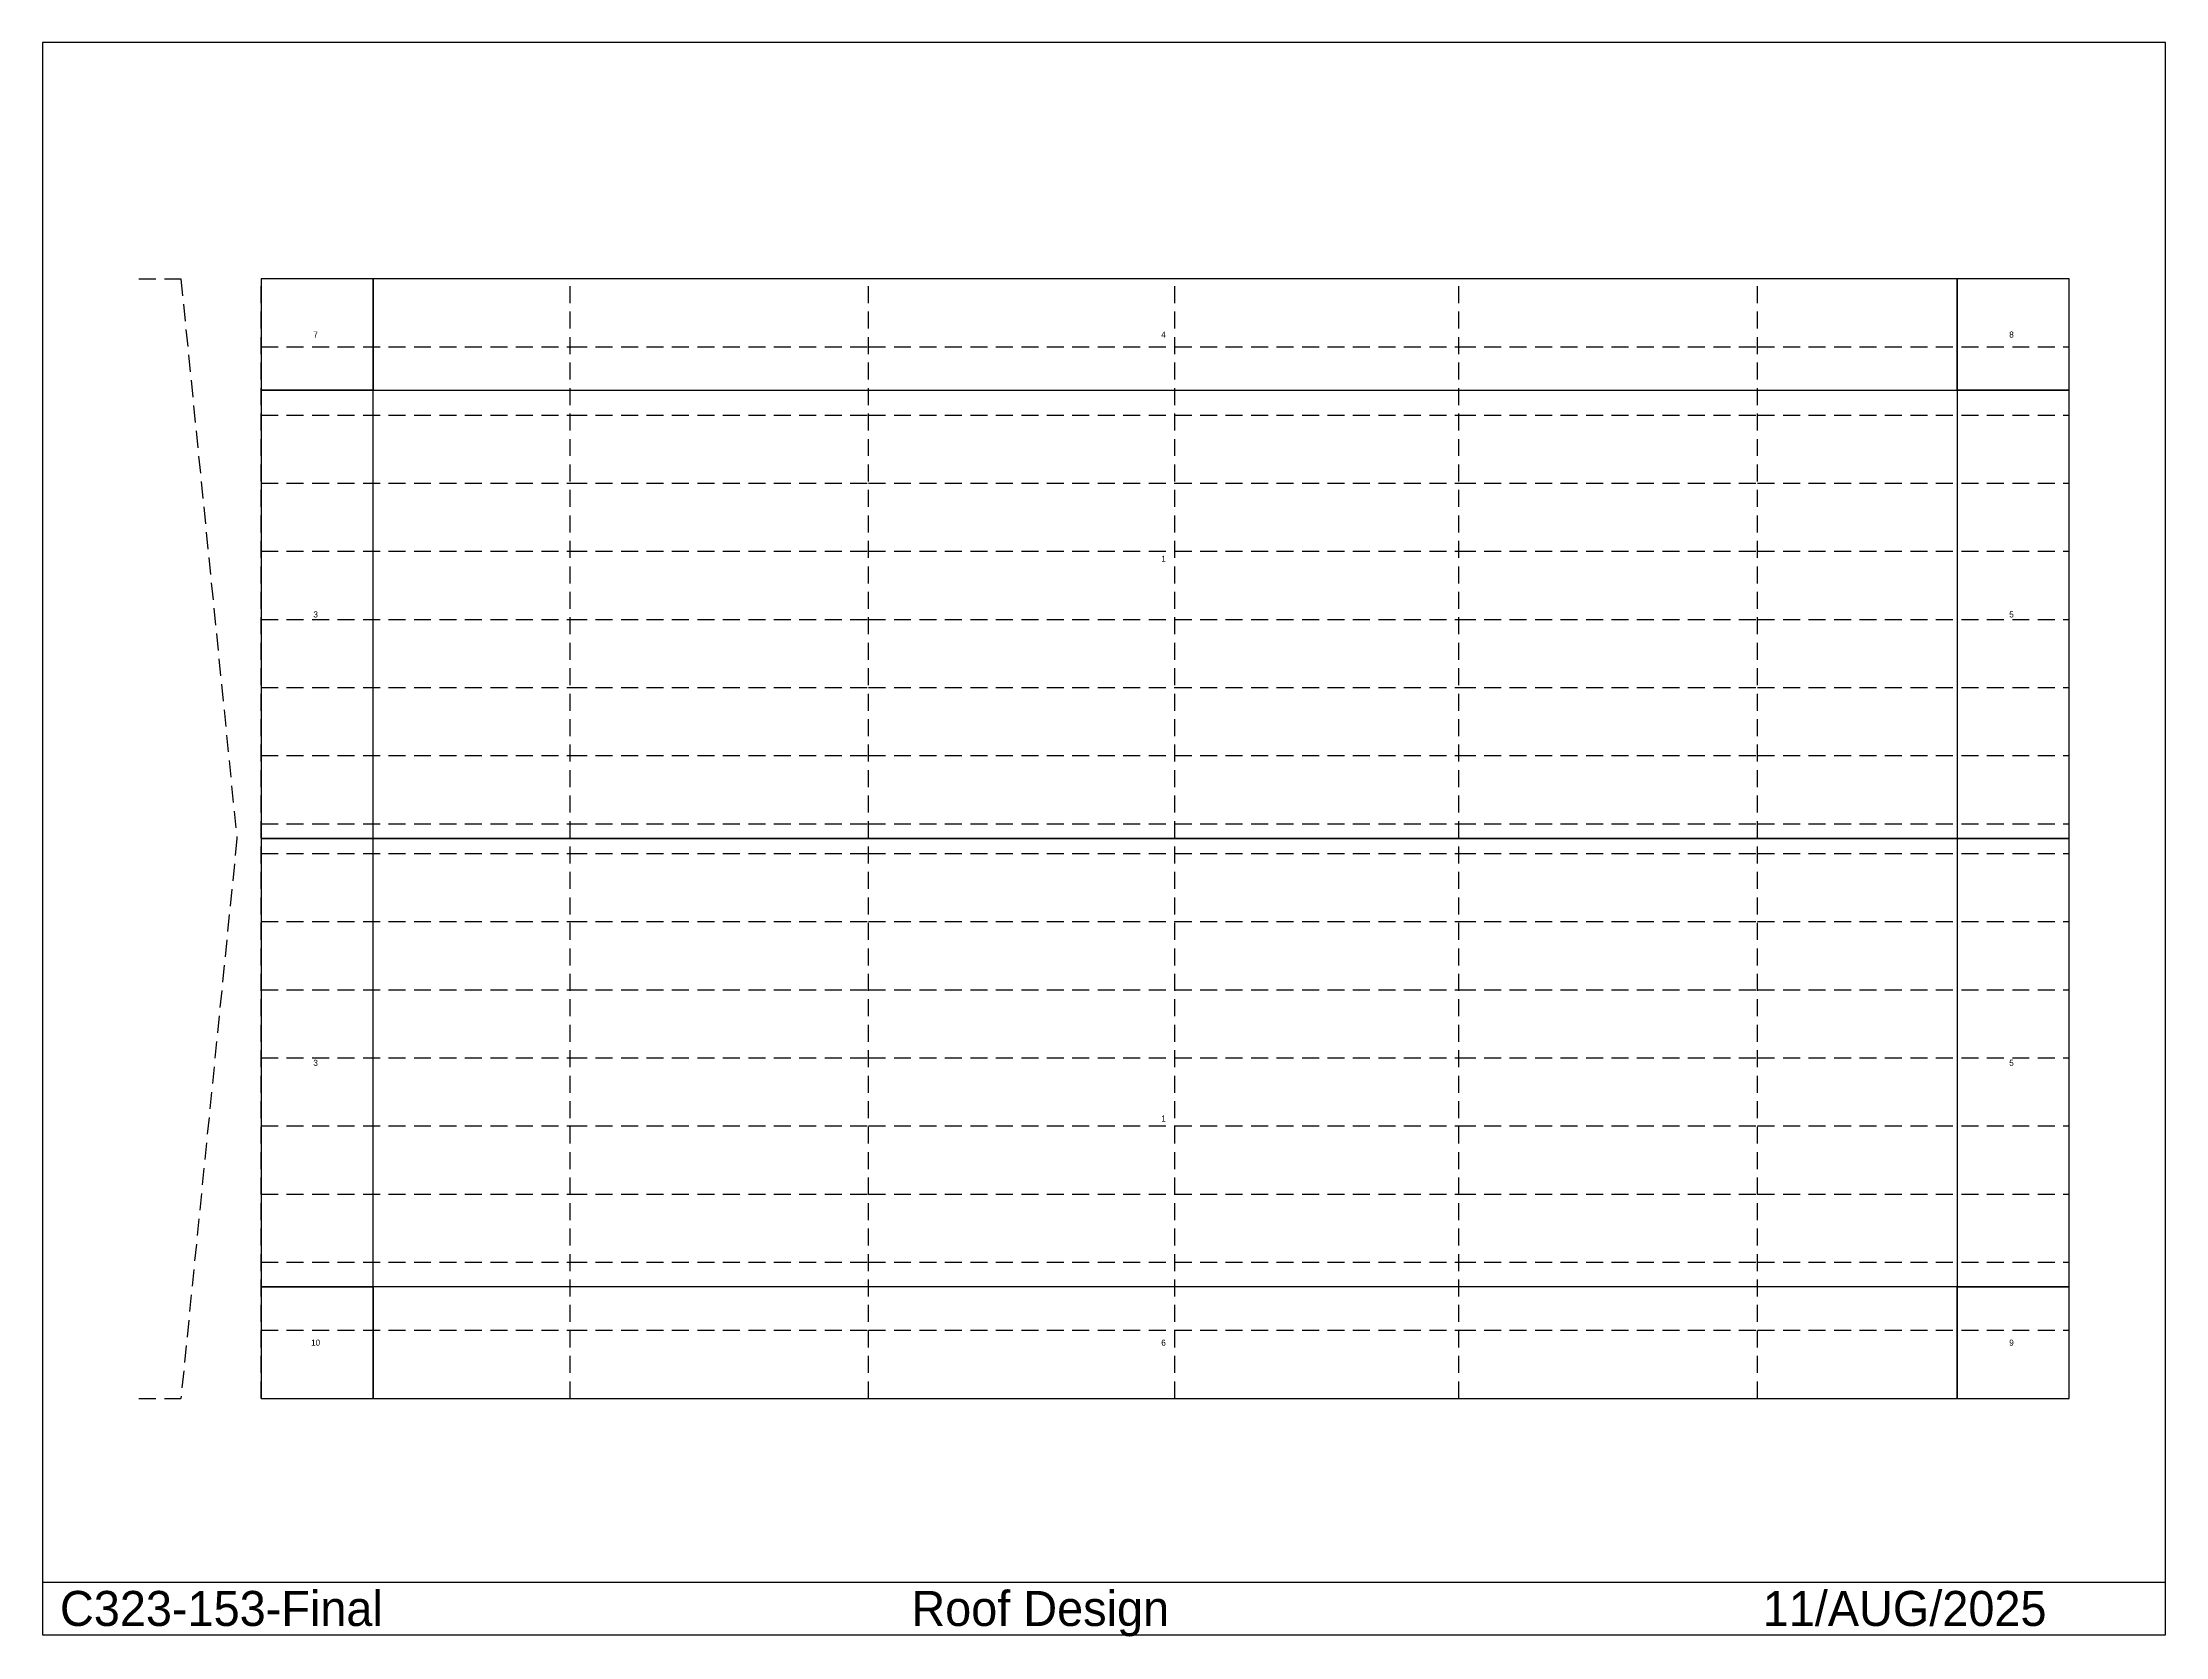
# Model space of a CAD drawing. Extents: x -366 to 3185, y -398 to 2268.
import ezdxf

# ---------------------------------------------------------------- set-up
doc = ezdxf.new("R2010")
doc.units = 0
doc.linetypes.add('CONTIN', pattern=[0])
doc.linetypes.add('DASHED', pattern=[42.6, 28.4, -14.2])
doc.layers.get('0').update_dxf_attribs({"linetype": 'CONTIN'})
for name, color, linetype in [('20', 1, 'CONTIN'), ('22', 7, 'DASHED'), ('23', 7, 'DASHED')]:
    doc.layers.add(name, color=color, linetype=linetype)

msp = doc.modelspace()

# ---------------------------------------------------------------- linework, layer by layer
for p, q in [((3185.159, 2267.875), (-365.841, 2267.875)), ((-365.841, 2267.875), (-365.841, -395.375)), ((3185.159, -395.375), (3185.159, 2267.875)), ((-365.841, -307.488), (3185.159, -307.488)), ((-365.841, -395.375), (3185.159, -395.375))]:
    msp.add_line(p, q)
at = {"layer": '20'}
for p, q in [((0, 1872.5), (0, 936.25)), ((3023.75, 1872.5), (0, 1872.5)), ((0, 1872.5), (0, 1686.179)), ((187.25, 1872.5), (0, 1872.5)), ((187.25, 1872.5), (187.25, 1686.179)), ((2836.5, 1872.5), (187.25, 1872.5)), ((187.25, 1686.179), (187.25, 1872.5)), ((2836.5, 1686.179), (2836.5, 1872.5)), ((2836.5, 1872.5), (2836.5, 1686.179)), ((3023.75, 1872.5), (2836.5, 1872.5)), ((3023.75, 936.25), (3023.75, 1872.5)), ((3023.75, 1686.179), (3023.75, 1872.5)), ((0, 1686.179), (0, 936.25)), ((187.25, 1686.179), (0, 1686.179)), ((0, 1686.179), (187.25, 1686.179)), ((187.25, 936.25), (187.25, 1686.179)), ((187.25, 1686.179), (2836.5, 1686.179)), ((2836.5, 1686.179), (2836.5, 936.25)), ((3023.75, 1686.179), (2836.5, 1686.179)), ((2836.5, 1686.179), (3023.75, 1686.179)), ((3023.75, 936.25), (3023.75, 1686.179)), ((0, 936.25), (3023.75, 936.25)), ((0, 936.25), (187.25, 936.25)), ((0, 936.25), (0, 0)), ((3023.75, 936.25), (0, 936.25)), ((0, 936.25), (0, 186.321)), ((187.25, 936.25), (0, 936.25)), ((187.25, 186.321), (187.25, 936.25)), ((2836.5, 936.25), (3023.75, 936.25)), ((2836.5, 936.25), (2836.5, 186.321)), ((3023.75, 936.25), (2836.5, 936.25)), ((3023.75, 0), (3023.75, 936.25)), ((3023.75, 186.321), (3023.75, 936.25)), ((0, 186.321), (187.25, 186.321)), ((0, 186.321), (0, 0)), ((187.25, 186.321), (0, 186.321)), ((187.25, 186.321), (187.25, 0)), ((2836.5, 186.321), (187.25, 186.321)), ((187.25, 0), (187.25, 186.321)), ((2836.5, 186.321), (3023.75, 186.321)), ((2836.5, 0), (2836.5, 186.321)), ((2836.5, 186.321), (2836.5, 0)), ((3023.75, 186.321), (2836.5, 186.321)), ((3023.75, 0), (3023.75, 186.321)), ((0, 0), (3023.75, 0)), ((0, 0), (187.25, 0)), ((187.25, 0), (2836.5, 0)), ((2836.5, 0), (3023.75, 0))]:
    msp.add_line(p, q, dxfattribs=at)
at = {"layer": '22'}
for p, q in [((-204.432, 1872.5), (-134.265, 1872.5)), ((-134.265, 1872.5), (-40.64, 936.25)), ((0, 1758.578), (516.667, 1758.578)), ((516.667, 1758.578), (1015.833, 1758.578)), ((1015.833, 1758.578), (1527.917, 1758.578)), ((1527.917, 1758.578), (2002.917, 1758.578)), ((2002.917, 1758.578), (2502.917, 1758.578)), ((2502.917, 1758.578), (3023.75, 1758.578)), ((0, 1644.657), (516.667, 1644.657)), ((516.667, 1644.657), (1015.833, 1644.657)), ((1015.833, 1644.657), (1527.917, 1644.657)), ((1527.917, 1644.657), (2002.917, 1644.657)), ((2002.917, 1644.657), (2502.917, 1644.657)), ((2502.917, 1644.657), (3023.75, 1644.657)), ((0, 1530.735), (516.667, 1530.735)), ((516.667, 1530.735), (1015.833, 1530.735)), ((1015.833, 1530.735), (1527.917, 1530.735)), ((1527.917, 1530.735), (2002.917, 1530.735)), ((2002.917, 1530.735), (2502.917, 1530.735)), ((2502.917, 1530.735), (3023.75, 1530.735)), ((0, 1416.813), (516.667, 1416.813)), ((516.667, 1416.813), (1015.833, 1416.813)), ((1015.833, 1416.813), (1527.917, 1416.813)), ((1527.917, 1416.813), (2002.917, 1416.813)), ((2002.917, 1416.813), (2502.917, 1416.813)), ((2502.917, 1416.813), (3023.75, 1416.813)), ((0, 1302.891), (516.667, 1302.891)), ((516.667, 1302.891), (1015.833, 1302.891)), ((1015.833, 1302.891), (1527.917, 1302.891)), ((1527.917, 1302.891), (2002.917, 1302.891)), ((2002.917, 1302.891), (2502.917, 1302.891)), ((2502.917, 1302.891), (3023.75, 1302.891)), ((0, 1188.969), (516.667, 1188.969)), ((516.667, 1188.969), (1015.833, 1188.969)), ((1015.833, 1188.969), (1527.917, 1188.969)), ((1527.917, 1188.969), (2002.917, 1188.969)), ((2002.917, 1188.969), (2502.917, 1188.969)), ((2502.917, 1188.969), (3023.75, 1188.969)), ((0, 1075.048), (516.667, 1075.048)), ((516.667, 1075.048), (1015.833, 1075.048)), ((1015.833, 1075.048), (1527.917, 1075.048)), ((1527.917, 1075.048), (2002.917, 1075.048)), ((2002.917, 1075.048), (2502.917, 1075.048)), ((2502.917, 1075.048), (3023.75, 1075.048)), ((0, 961.126), (516.667, 961.126)), ((516.667, 961.126), (1015.833, 961.126)), ((1015.833, 961.126), (1527.917, 961.126)), ((1527.917, 961.126), (2002.917, 961.126)), ((2002.917, 961.126), (2502.917, 961.126)), ((2502.917, 961.126), (3023.75, 961.126)), ((-40.64, 936.25), (-134.265, 0)), ((0, 936.25), (3023.75, 936.25)), ((0, 911.374), (516.667, 911.374)), ((516.667, 911.374), (1015.833, 911.374)), ((1015.833, 911.374), (1527.917, 911.374)), ((1527.917, 911.374), (2002.917, 911.374)), ((2002.917, 911.374), (2502.917, 911.374)), ((2502.917, 911.374), (3023.75, 911.374)), ((0, 797.452), (516.667, 797.452)), ((516.667, 797.452), (1015.833, 797.452)), ((1015.833, 797.452), (1527.917, 797.452)), ((1527.917, 797.452), (2002.917, 797.452)), ((2002.917, 797.452), (2502.917, 797.452)), ((2502.917, 797.452), (3023.75, 797.452)), ((0, 683.531), (516.667, 683.531)), ((516.667, 683.531), (1015.833, 683.531)), ((1015.833, 683.531), (1527.917, 683.531)), ((1527.917, 683.531), (2002.917, 683.531)), ((2002.917, 683.531), (2502.917, 683.531)), ((2502.917, 683.531), (3023.75, 683.531)), ((0, 569.609), (516.667, 569.609)), ((516.667, 569.609), (1015.833, 569.609)), ((1015.833, 569.609), (1527.917, 569.609)), ((1527.917, 569.609), (2002.917, 569.609)), ((2002.917, 569.609), (2502.917, 569.609)), ((2502.917, 569.609), (3023.75, 569.609)), ((0, 455.687), (516.667, 455.687)), ((516.667, 455.687), (1015.833, 455.687)), ((1015.833, 455.687), (1527.917, 455.687)), ((1527.917, 455.687), (2002.917, 455.687)), ((2002.917, 455.687), (2502.917, 455.687)), ((2502.917, 455.687), (3023.75, 455.687)), ((0, 341.765), (516.667, 341.765)), ((516.667, 341.765), (1015.833, 341.765)), ((1015.833, 341.765), (1527.917, 341.765)), ((1527.917, 341.765), (2002.917, 341.765)), ((2002.917, 341.765), (2502.917, 341.765)), ((2502.917, 341.765), (3023.75, 341.765)), ((0, 227.844), (516.667, 227.844)), ((516.667, 227.844), (1015.833, 227.844)), ((1015.833, 227.844), (1527.917, 227.844)), ((1527.917, 227.844), (2002.917, 227.844)), ((2002.917, 227.844), (2502.917, 227.844)), ((2502.917, 227.844), (3023.75, 227.844)), ((0, 113.922), (516.667, 113.922)), ((516.667, 113.922), (1015.833, 113.922)), ((1015.833, 113.922), (1527.917, 113.922)), ((1527.917, 113.922), (2002.917, 113.922)), ((2002.917, 113.922), (2502.917, 113.922)), ((2502.917, 113.922), (3023.75, 113.922)), ((-204.432, 0), (-134.265, 0))]:
    msp.add_line(p, q, dxfattribs=at)
at = {"layer": '23'}
for p, q in [((0, 0), (0, 1872.5)), ((516.667, 0), (516.667, 1872.5)), ((1015.833, 0), (1015.833, 1872.5)), ((1527.917, 0), (1527.917, 1872.5)), ((2002.917, 0), (2002.917, 1872.5)), ((2502.917, 0), (2502.917, 1872.5)), ((3023.75, 0), (3023.75, 1872.5))]:
    msp.add_line(p, q, dxfattribs=at)

# ---------------------------------------------------------------- texts
for s, p in [('C323-153-Final', (-336.545, -380.727)), ('Roof Design', (1087.406, -380.727)), ('11/AUG/2025', (2511.357, -380.727))]:
    msp.add_text(s, height=58.591).set_placement(p)
at = {"layer": '20'}
for s, p in [(' 7', (83.465, 1774.26)), (' 4', (1501.715, 1774.26)), (' 8', (2919.965, 1774.26)), (' 1', (1501.715, 1399.295)), (' 3', (83.465, 1306.135)), (' 5', (2919.965, 1306.135)), (' 3', (83.465, 556.205)), (' 5', (2919.965, 556.205)), (' 1', (1501.715, 463.045)), ('10', (83.465, 88.08)), (' 6', (1501.715, 88.08)), (' 9', (2919.965, 88.08))]:
    msp.add_text(s, height=10.16, dxfattribs=at).set_placement(p)

doc.saveas('drawing.dxf')
